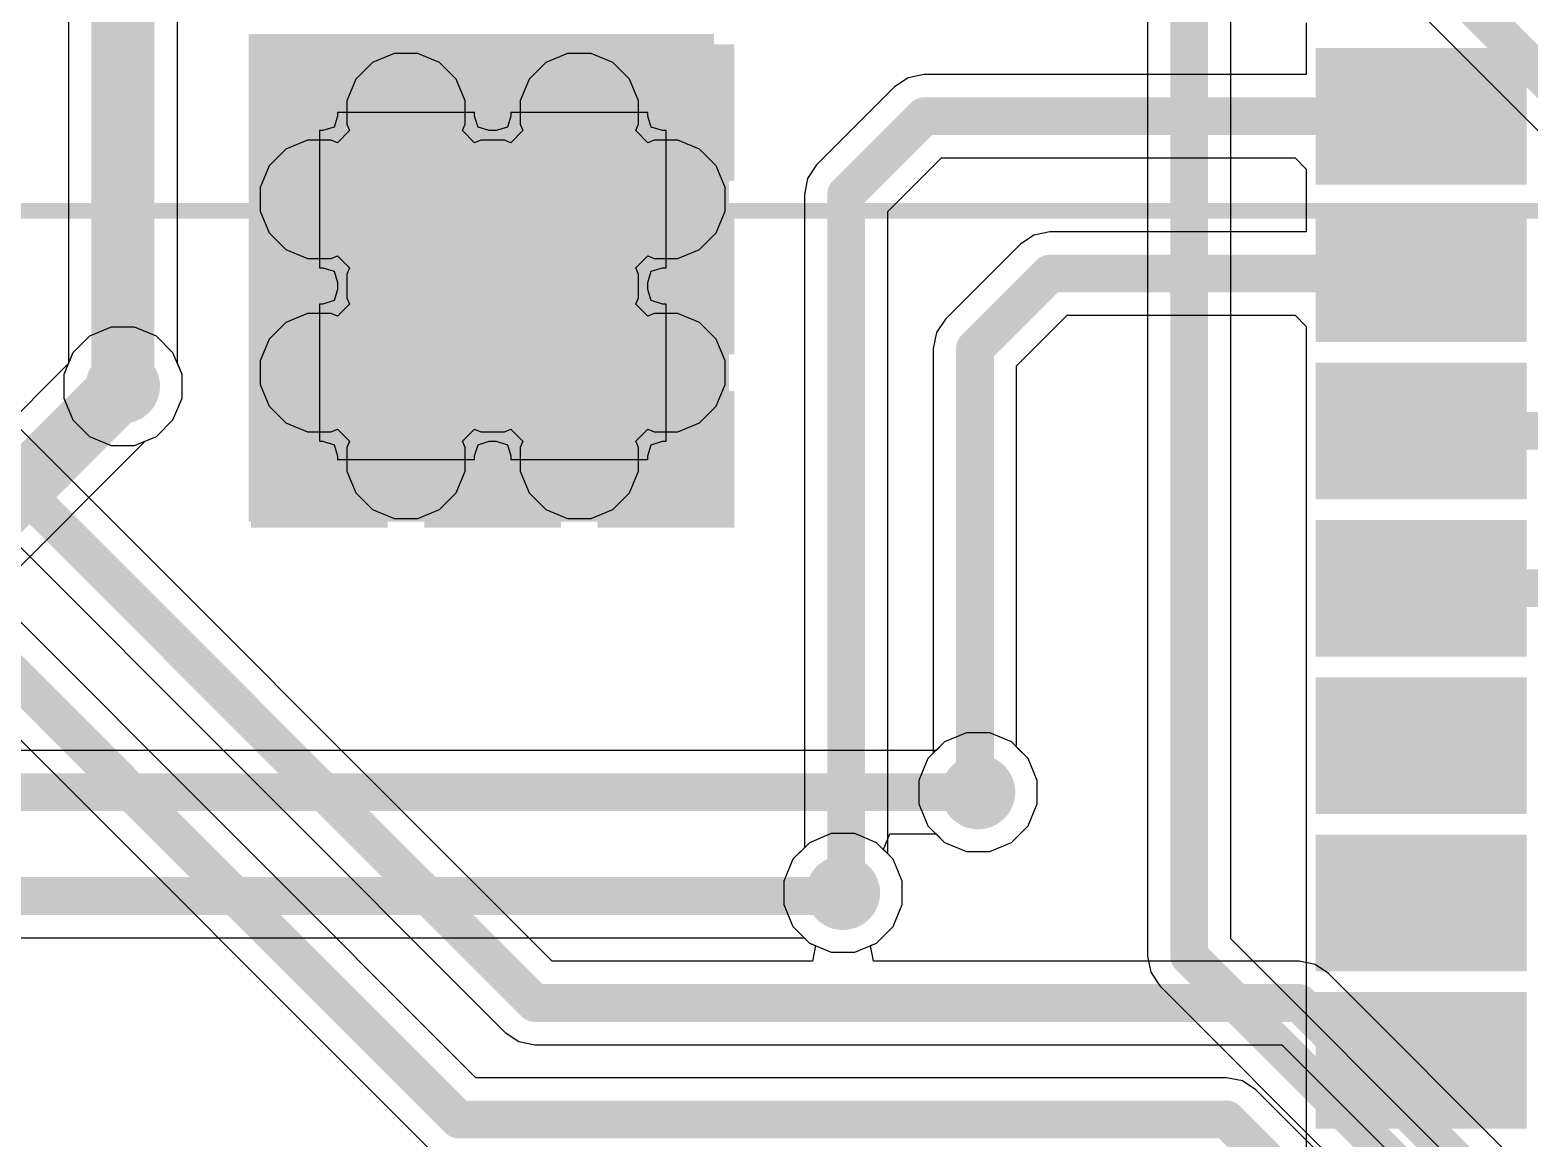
# Model space of a CAD drawing. Header units: inches. Extents: x 0 to 5376, y 0 to 5416.
# Drawn here: x 28.54 to 40.65, y 102.69 to 111.64 of the extents above; entities that cross this region are included whole.
import ezdxf

# ---------------------------------------------------------------- set-up
doc = ezdxf.new("R2010")
doc.units = ezdxf.units.IN
for name, color, linetype in [('Bottom Layer', 5, 'Continuous'), ('Bottom Paste', 16, 'Continuous'), ('Bottom Solder', 6, 'Continuous'), ('Layer 1', 16, 'Continuous'), ('Layer 2', 76, 'Continuous'), ('Multi-Layer', 9, 'Continuous'), ('Pad Holes', 156, 'Continuous'), ('Top Layer', 1, 'Continuous'), ('Top Overlay', 2, 'Continuous'), ('Via Holes', 16, 'Continuous')]:
    doc.layers.add(name, color=color, linetype=linetype)

msp = doc.modelspace()

# ---------------------------------------------------------------- hatches: boundary and pattern name
at = {"layer": 'Bottom Layer'}
for points in [[(30.34640108, 107.6706), (34.18180108, 107.6706), (34.18180108, 111.506), (30.34640108, 111.506)], [(31.32380197, 110.52259963), (30.42380123, 110.52259963), (30.42380123, 111.42260037), (31.32380197, 111.42260037)], [(32.72380171, 110.52259963), (31.82380097, 110.52259963), (31.82380097, 111.42260037), (32.72380171, 111.42260037)], [(34.12380145, 110.52259963), (33.22380071, 110.52259963), (33.22380071, 111.42260037), (34.12380145, 111.42260037)], [(40.52380134999999, 110.49259969), (39.02380180999999, 110.49259969), (39.02380180999999, 111.39260043), (40.52380134999999, 111.39260043)], [(40.52380134999999, 109.22259969), (39.02380180999999, 109.22259969), (39.02380180999999, 110.12260043), (40.52380134999999, 110.12260043)], [(31.32380197, 109.12259989), (30.42380123, 109.12259989), (30.42380123, 110.02260063), (31.32380197, 110.02260063)], [(32.72380171, 109.12259989), (31.82380097, 109.12259989), (31.82380097, 110.02260063), (32.72380171, 110.02260063)], [(34.12380145, 109.12259989), (33.22380071, 109.12259989), (33.22380071, 110.02260063), (34.12380145, 110.02260063)], [(40.52380134999999, 107.95259969), (39.02380180999999, 107.95259969), (39.02380180999999, 108.85260043), (40.52380134999999, 108.85260043)], [(31.32380197, 107.72260015), (30.42380123, 107.72260015), (30.42380123, 108.62260089), (31.32380197, 108.62260089)], [(32.72380171, 107.72260015), (31.82380097, 107.72260015), (31.82380097, 108.62260089), (32.72380171, 108.62260089)], [(34.12380145, 107.72260015), (33.22380071, 107.72260015), (33.22380071, 108.62260089), (34.12380145, 108.62260089)], [(40.52380134999999, 106.68259969), (39.02380180999999, 106.68259969), (39.02380180999999, 107.58260043), (40.52380134999999, 107.58260043)], [(40.52380134999999, 105.41259969), (39.02380180999999, 105.41259969), (39.02380180999999, 106.31260043), (40.52380134999999, 106.31260043)], [(40.52380134999999, 104.14259969), (39.02380180999999, 104.14259969), (39.02380180999999, 105.04260043), (40.52380134999999, 105.04260043)], [(40.52380134999999, 102.87259969), (39.02380180999999, 102.87259969), (39.02380180999999, 103.77260043), (40.52380134999999, 103.77260043)]]:
    msp.add_hatch(color=5, dxfattribs=at).paths.add_polyline_path(points)
h = msp.add_hatch(color=5, dxfattribs=at)
edge = h.paths.add_edge_path()
edge.add_arc((31.57380274, 110.9726), 0.2999994, 0, 360)
h = msp.add_hatch(color=5, dxfattribs=at)
edge = h.paths.add_edge_path()
edge.add_arc((32.97380248, 110.9726), 0.2999994, 0, 360)
h = msp.add_hatch(color=5, dxfattribs=at)
edge = h.paths.add_edge_path()
edge.add_arc((30.8738016, 110.2726014), 0.2999994, 0, 360)
h = msp.add_hatch(color=5, dxfattribs=at)
edge = h.paths.add_edge_path()
edge.add_arc((32.27380134, 110.2726014), 0.2999994, 0, 360)
h = msp.add_hatch(color=5, dxfattribs=at)
edge = h.paths.add_edge_path()
edge.add_arc((33.67380108, 110.2726014), 0.2999994, 0, 360)
h = msp.add_hatch(color=5, dxfattribs=at)
edge = h.paths.add_edge_path()
edge.add_arc((31.57380274, 109.57260026), 0.2999994, 0, 360)
h = msp.add_hatch(color=5, dxfattribs=at)
edge = h.paths.add_edge_path()
edge.add_arc((32.97380248, 109.57260026), 0.2999994, 0, 360)
h = msp.add_hatch(color=5, dxfattribs=at)
edge = h.paths.add_edge_path()
edge.add_arc((30.8738016, 108.87260166), 0.2999994, 0, 360)
h = msp.add_hatch(color=5, dxfattribs=at)
edge = h.paths.add_edge_path()
edge.add_arc((32.27380134, 108.87260166), 0.2999994, 0, 360)
h = msp.add_hatch(color=5, dxfattribs=at)
edge = h.paths.add_edge_path()
edge.add_arc((33.67380108, 108.87260166), 0.2999994, 0, 360)
h = msp.add_hatch(color=5, dxfattribs=at)
edge = h.paths.add_edge_path()
edge.add_arc((29.2862, 108.7628), 0.2999994, 0, 360)
h = msp.add_hatch(color=5, dxfattribs=at)
edge = h.paths.add_edge_path()
edge.add_arc((31.57380274, 108.17260052), 0.2999994, 0, 360)
h = msp.add_hatch(color=5, dxfattribs=at)
edge = h.paths.add_edge_path()
edge.add_arc((32.97380248, 108.17260052), 0.2999994, 0, 360)
h = msp.add_hatch(color=5, dxfattribs=at)
edge = h.paths.add_edge_path()
edge.add_arc((36.195, 105.4862), 0.2999994, 0, 360)
h = msp.add_hatch(color=5, dxfattribs=at)
edge = h.paths.add_edge_path()
edge.add_arc((35.10279999999999, 104.6734), 0.2999994, 0, 360)
at = {"layer": 'Bottom Paste'}
for points in [[(31.32380197, 110.52259963), (30.42380123, 110.52259963), (30.42380123, 111.42260037), (31.32380197, 111.42260037)], [(32.72380171, 110.52259963), (31.82380097, 110.52259963), (31.82380097, 111.42260037), (32.72380171, 111.42260037)], [(34.12380145, 110.52259963), (33.22380071, 110.52259963), (33.22380071, 111.42260037), (34.12380145, 111.42260037)], [(40.52380134999999, 110.49259969), (39.02380180999999, 110.49259969), (39.02380180999999, 111.39260043), (40.52380134999999, 111.39260043)], [(40.52380134999999, 109.22259969), (39.02380180999999, 109.22259969), (39.02380180999999, 110.12260043), (40.52380134999999, 110.12260043)], [(31.32380197, 109.12259989), (30.42380123, 109.12259989), (30.42380123, 110.02260063), (31.32380197, 110.02260063)], [(32.72380171, 109.12259989), (31.82380097, 109.12259989), (31.82380097, 110.02260063), (32.72380171, 110.02260063)], [(34.12380145, 109.12259989), (33.22380071, 109.12259989), (33.22380071, 110.02260063), (34.12380145, 110.02260063)], [(40.52380134999999, 107.95259969), (39.02380180999999, 107.95259969), (39.02380180999999, 108.85260043), (40.52380134999999, 108.85260043)], [(31.32380197, 107.72260015), (30.42380123, 107.72260015), (30.42380123, 108.62260089), (31.32380197, 108.62260089)], [(32.72380171, 107.72260015), (31.82380097, 107.72260015), (31.82380097, 108.62260089), (32.72380171, 108.62260089)], [(34.12380145, 107.72260015), (33.22380071, 107.72260015), (33.22380071, 108.62260089), (34.12380145, 108.62260089)], [(40.52380134999999, 106.68259969), (39.02380180999999, 106.68259969), (39.02380180999999, 107.58260043), (40.52380134999999, 107.58260043)], [(40.52380134999999, 105.41259969), (39.02380180999999, 105.41259969), (39.02380180999999, 106.31260043), (40.52380134999999, 106.31260043)], [(40.52380134999999, 104.14259969), (39.02380180999999, 104.14259969), (39.02380180999999, 105.04260043), (40.52380134999999, 105.04260043)], [(40.52380134999999, 102.87259969), (39.02380180999999, 102.87259969), (39.02380180999999, 103.77260043), (40.52380134999999, 103.77260043)]]:
    msp.add_hatch(color=16, dxfattribs=at).paths.add_polyline_path(points)
at = {"layer": 'Bottom Solder'}
for points in [[(31.42540197, 110.42099963), (30.32220123, 110.42099963), (30.32220123, 111.52420037), (31.42540197, 111.52420037)], [(32.82540171, 110.42099963), (31.72220097, 110.42099963), (31.72220097, 111.52420037), (32.82540171, 111.52420037)], [(34.22540145, 110.42099963), (33.12220070999999, 110.42099963), (33.12220070999999, 111.52420037), (34.22540145, 111.52420037)], [(40.62540135, 110.39099969), (38.92220181, 110.39099969), (38.92220181, 111.49420043), (40.62540135, 111.49420043)], [(40.62540135, 109.12099969), (38.92220181, 109.12099969), (38.92220181, 110.22420043), (40.62540135, 110.22420043)], [(31.42540197, 109.02099989), (30.32220123, 109.02099989), (30.32220123, 110.12420063), (31.42540197, 110.12420063)], [(32.82540171, 109.02099989), (31.72220097, 109.02099989), (31.72220097, 110.12420063), (32.82540171, 110.12420063)], [(34.22540145, 109.02099989), (33.12220070999999, 109.02099989), (33.12220070999999, 110.12420063), (34.22540145, 110.12420063)], [(40.62540135, 107.85099969), (38.92220181, 107.85099969), (38.92220181, 108.95420043), (40.62540135, 108.95420043)], [(31.42540197, 107.62100015), (30.32220123, 107.62100015), (30.32220123, 108.72420089), (31.42540197, 108.72420089)], [(32.82540171, 107.62100015), (31.72220097, 107.62100015), (31.72220097, 108.72420089), (32.82540171, 108.72420089)], [(34.22540145, 107.62100015), (33.12220070999999, 107.62100015), (33.12220070999999, 108.72420089), (34.22540145, 108.72420089)], [(40.62540135, 106.58099969), (38.92220181, 106.58099969), (38.92220181, 107.68420043), (40.62540135, 107.68420043)], [(40.62540135, 105.31099969), (38.92220181, 105.31099969), (38.92220181, 106.41420043), (40.62540135, 106.41420043)], [(40.62540135, 104.04099969), (38.92220181, 104.04099969), (38.92220181, 105.14420043), (40.62540135, 105.14420043)], [(40.62540135, 102.77099969), (38.92220181, 102.77099969), (38.92220181, 103.87420043), (40.62540135, 103.87420043)]]:
    msp.add_hatch(color=6, dxfattribs=at).paths.add_polyline_path(points)
at = {"layer": 'Layer 1'}
h = msp.add_hatch(color=16, dxfattribs=at)
edge = h.paths.add_edge_path()
edge.add_arc((31.57380274, 110.9726), 0.2999994, 0, 360)
h = msp.add_hatch(color=16, dxfattribs=at)
edge = h.paths.add_edge_path()
edge.add_arc((32.97380248, 110.9726), 0.2999994, 0, 360)
h = msp.add_hatch(color=16, dxfattribs=at)
edge = h.paths.add_edge_path()
edge.add_arc((30.8738016, 110.2726014), 0.2999994, 0, 360)
h = msp.add_hatch(color=16, dxfattribs=at)
edge = h.paths.add_edge_path()
edge.add_arc((32.27380134, 110.2726014), 0.2999994, 0, 360)
h = msp.add_hatch(color=16, dxfattribs=at)
edge = h.paths.add_edge_path()
edge.add_arc((33.67380108, 110.2726014), 0.2999994, 0, 360)
h = msp.add_hatch(color=16, dxfattribs=at)
edge = h.paths.add_edge_path()
edge.add_arc((31.57380274, 109.57260026), 0.2999994, 0, 360)
h = msp.add_hatch(color=16, dxfattribs=at)
edge = h.paths.add_edge_path()
edge.add_arc((32.97380248, 109.57260026), 0.2999994, 0, 360)
h = msp.add_hatch(color=16, dxfattribs=at)
edge = h.paths.add_edge_path()
edge.add_arc((30.8738016, 108.87260166), 0.2999994, 0, 360)
h = msp.add_hatch(color=16, dxfattribs=at)
edge = h.paths.add_edge_path()
edge.add_arc((32.27380134, 108.87260166), 0.2999994, 0, 360)
h = msp.add_hatch(color=16, dxfattribs=at)
edge = h.paths.add_edge_path()
edge.add_arc((33.67380108, 108.87260166), 0.2999994, 0, 360)
h = msp.add_hatch(color=16, dxfattribs=at)
edge = h.paths.add_edge_path()
edge.add_arc((29.2862, 108.7628), 0.2999994, 0, 360)
h = msp.add_hatch(color=16, dxfattribs=at)
edge = h.paths.add_edge_path()
edge.add_arc((31.57380274, 108.17260052), 0.2999994, 0, 360)
h = msp.add_hatch(color=16, dxfattribs=at)
edge = h.paths.add_edge_path()
edge.add_arc((32.97380248, 108.17260052), 0.2999994, 0, 360)
h = msp.add_hatch(color=16, dxfattribs=at)
edge = h.paths.add_edge_path()
edge.add_arc((36.195, 105.4862), 0.2999994, 0, 360)
h = msp.add_hatch(color=16, dxfattribs=at)
edge = h.paths.add_edge_path()
edge.add_arc((35.10279999999999, 104.6734), 0.2999994, 0, 360)
at = {"layer": 'Layer 2'}
h = msp.add_hatch(color=76, dxfattribs=at)
edge = h.paths.add_edge_path()
edge.add_arc((31.57380274, 110.9726), 0.2999994, 0, 360)
h = msp.add_hatch(color=76, dxfattribs=at)
edge = h.paths.add_edge_path()
edge.add_arc((32.97380248, 110.9726), 0.2999994, 0, 360)
h = msp.add_hatch(color=76, dxfattribs=at)
edge = h.paths.add_edge_path()
edge.add_arc((30.8738016, 110.2726014), 0.2999994, 0, 360)
h = msp.add_hatch(color=76, dxfattribs=at)
edge = h.paths.add_edge_path()
edge.add_arc((32.27380134, 110.2726014), 0.2999994, 0, 360)
h = msp.add_hatch(color=76, dxfattribs=at)
edge = h.paths.add_edge_path()
edge.add_arc((33.67380108, 110.2726014), 0.2999994, 0, 360)
h = msp.add_hatch(color=76, dxfattribs=at)
edge = h.paths.add_edge_path()
edge.add_arc((31.57380274, 109.57260026), 0.2999994, 0, 360)
h = msp.add_hatch(color=76, dxfattribs=at)
edge = h.paths.add_edge_path()
edge.add_arc((32.97380248, 109.57260026), 0.2999994, 0, 360)
h = msp.add_hatch(color=76, dxfattribs=at)
edge = h.paths.add_edge_path()
edge.add_arc((30.8738016, 108.87260166), 0.2999994, 0, 360)
h = msp.add_hatch(color=76, dxfattribs=at)
edge = h.paths.add_edge_path()
edge.add_arc((32.27380134, 108.87260166), 0.2999994, 0, 360)
h = msp.add_hatch(color=76, dxfattribs=at)
edge = h.paths.add_edge_path()
edge.add_arc((33.67380108, 108.87260166), 0.2999994, 0, 360)
h = msp.add_hatch(color=76, dxfattribs=at)
edge = h.paths.add_edge_path()
edge.add_arc((29.2862, 108.7628), 0.2999994, 0, 360)
h = msp.add_hatch(color=76, dxfattribs=at)
edge = h.paths.add_edge_path()
edge.add_arc((31.57380274, 108.17260052), 0.2999994, 0, 360)
h = msp.add_hatch(color=76, dxfattribs=at)
edge = h.paths.add_edge_path()
edge.add_arc((32.97380248, 108.17260052), 0.2999994, 0, 360)
h = msp.add_hatch(color=76, dxfattribs=at)
edge = h.paths.add_edge_path()
edge.add_arc((36.195, 105.4862), 0.2999994, 0, 360)
h = msp.add_hatch(color=76, dxfattribs=at)
edge = h.paths.add_edge_path()
edge.add_arc((35.10279999999999, 104.6734), 0.2999994, 0, 360)
at = {"layer": 'Multi-Layer'}
h = msp.add_hatch(color=9, dxfattribs=at)
edge = h.paths.add_edge_path()
edge.add_arc((31.57380274, 110.9726), 0.2999994, 0, 360)
h = msp.add_hatch(color=9, dxfattribs=at)
edge = h.paths.add_edge_path()
edge.add_arc((32.97380248, 110.9726), 0.2999994, 0, 360)
h = msp.add_hatch(color=9, dxfattribs=at)
edge = h.paths.add_edge_path()
edge.add_arc((30.8738016, 110.2726014), 0.2999994, 0, 360)
h = msp.add_hatch(color=9, dxfattribs=at)
edge = h.paths.add_edge_path()
edge.add_arc((32.27380134, 110.2726014), 0.2999994, 0, 360)
h = msp.add_hatch(color=9, dxfattribs=at)
edge = h.paths.add_edge_path()
edge.add_arc((33.67380108, 110.2726014), 0.2999994, 0, 360)
h = msp.add_hatch(color=9, dxfattribs=at)
edge = h.paths.add_edge_path()
edge.add_arc((31.57380274, 109.57260026), 0.2999994, 0, 360)
h = msp.add_hatch(color=9, dxfattribs=at)
edge = h.paths.add_edge_path()
edge.add_arc((32.97380248, 109.57260026), 0.2999994, 0, 360)
h = msp.add_hatch(color=9, dxfattribs=at)
edge = h.paths.add_edge_path()
edge.add_arc((30.8738016, 108.87260166), 0.2999994, 0, 360)
h = msp.add_hatch(color=9, dxfattribs=at)
edge = h.paths.add_edge_path()
edge.add_arc((32.27380134, 108.87260166), 0.2999994, 0, 360)
h = msp.add_hatch(color=9, dxfattribs=at)
edge = h.paths.add_edge_path()
edge.add_arc((33.67380108, 108.87260166), 0.2999994, 0, 360)
h = msp.add_hatch(color=9, dxfattribs=at)
edge = h.paths.add_edge_path()
edge.add_arc((31.57380274, 108.17260052), 0.2999994, 0, 360)
h = msp.add_hatch(color=9, dxfattribs=at)
edge = h.paths.add_edge_path()
edge.add_arc((32.97380248, 108.17260052), 0.2999994, 0, 360)
at = {"layer": 'Pad Holes'}
h = msp.add_hatch(color=7, dxfattribs=at)
edge = h.paths.add_edge_path()
edge.add_arc((31.57380274, 110.9726), 0.1499997, 0, 360)
h = msp.add_hatch(color=7, dxfattribs=at)
edge = h.paths.add_edge_path()
edge.add_arc((32.97380248, 110.9726), 0.1499997, 0, 360)
h = msp.add_hatch(color=7, dxfattribs=at)
edge = h.paths.add_edge_path()
edge.add_arc((30.8738016, 110.2726014), 0.1499997, 0, 360)
h = msp.add_hatch(color=7, dxfattribs=at)
edge = h.paths.add_edge_path()
edge.add_arc((32.27380134, 110.2726014), 0.1499997, 0, 360)
h = msp.add_hatch(color=7, dxfattribs=at)
edge = h.paths.add_edge_path()
edge.add_arc((33.67380108, 110.2726014), 0.1499997, 0, 360)
h = msp.add_hatch(color=7, dxfattribs=at)
edge = h.paths.add_edge_path()
edge.add_arc((31.57380274, 109.57260026), 0.1499997, 0, 360)
h = msp.add_hatch(color=7, dxfattribs=at)
edge = h.paths.add_edge_path()
edge.add_arc((32.97380248, 109.57260026), 0.1499997, 0, 360)
h = msp.add_hatch(color=7, dxfattribs=at)
edge = h.paths.add_edge_path()
edge.add_arc((30.8738016, 108.87260166), 0.1499997, 0, 360)
h = msp.add_hatch(color=7, dxfattribs=at)
edge = h.paths.add_edge_path()
edge.add_arc((32.27380134, 108.87260166), 0.1499997, 0, 360)
h = msp.add_hatch(color=7, dxfattribs=at)
edge = h.paths.add_edge_path()
edge.add_arc((33.67380108, 108.87260166), 0.1499997, 0, 360)
h = msp.add_hatch(color=7, dxfattribs=at)
edge = h.paths.add_edge_path()
edge.add_arc((31.57380274, 108.17260052), 0.1499997, 0, 360)
h = msp.add_hatch(color=7, dxfattribs=at)
edge = h.paths.add_edge_path()
edge.add_arc((32.97380248, 108.17260052), 0.1499997, 0, 360)
at = {"layer": 'Top Layer'}
msp.add_hatch(color=1, dxfattribs=at).paths.add_polyline_path([(30.3022, 107.6706), (34.0614, 107.6706), (34.0614, 111.6076), (30.3022, 111.6076)])
h = msp.add_hatch(color=1, dxfattribs=at)
edge = h.paths.add_edge_path()
edge.add_arc((31.57380274, 110.9726), 0.2999994, 0, 360)
h = msp.add_hatch(color=1, dxfattribs=at)
edge = h.paths.add_edge_path()
edge.add_arc((32.97380248, 110.9726), 0.2999994, 0, 360)
h = msp.add_hatch(color=1, dxfattribs=at)
edge = h.paths.add_edge_path()
edge.add_arc((30.8738016, 110.2726014), 0.2999994, 0, 360)
h = msp.add_hatch(color=1, dxfattribs=at)
edge = h.paths.add_edge_path()
edge.add_arc((32.27380134, 110.2726014), 0.2999994, 0, 360)
h = msp.add_hatch(color=1, dxfattribs=at)
edge = h.paths.add_edge_path()
edge.add_arc((33.67380108, 110.2726014), 0.2999994, 0, 360)
h = msp.add_hatch(color=1, dxfattribs=at)
edge = h.paths.add_edge_path()
edge.add_arc((31.57380274, 109.57260026), 0.2999994, 0, 360)
h = msp.add_hatch(color=1, dxfattribs=at)
edge = h.paths.add_edge_path()
edge.add_arc((32.97380248, 109.57260026), 0.2999994, 0, 360)
h = msp.add_hatch(color=1, dxfattribs=at)
edge = h.paths.add_edge_path()
edge.add_arc((30.8738016, 108.87260166), 0.2999994, 0, 360)
h = msp.add_hatch(color=1, dxfattribs=at)
edge = h.paths.add_edge_path()
edge.add_arc((32.27380134, 108.87260166), 0.2999994, 0, 360)
h = msp.add_hatch(color=1, dxfattribs=at)
edge = h.paths.add_edge_path()
edge.add_arc((33.67380108, 108.87260166), 0.2999994, 0, 360)
h = msp.add_hatch(color=1, dxfattribs=at)
edge = h.paths.add_edge_path()
edge.add_arc((29.2862, 108.7628), 0.2999994, 0, 360)
h = msp.add_hatch(color=1, dxfattribs=at)
edge = h.paths.add_edge_path()
edge.add_arc((31.57380274, 108.17260052), 0.2999994, 0, 360)
h = msp.add_hatch(color=1, dxfattribs=at)
edge = h.paths.add_edge_path()
edge.add_arc((32.97380248, 108.17260052), 0.2999994, 0, 360)
h = msp.add_hatch(color=1, dxfattribs=at)
edge = h.paths.add_edge_path()
edge.add_arc((36.195, 105.4862), 0.2999994, 0, 360)
h = msp.add_hatch(color=1, dxfattribs=at)
edge = h.paths.add_edge_path()
edge.add_arc((35.10279999999999, 104.6734), 0.2999994, 0, 360)
at = {"layer": 'Via Holes'}
h = msp.add_hatch(color=7, dxfattribs=at)
edge = h.paths.add_edge_path()
edge.add_arc((29.2862, 108.7628), 0.1499997, 0, 360)
h = msp.add_hatch(color=7, dxfattribs=at)
edge = h.paths.add_edge_path()
edge.add_arc((36.195, 105.4862), 0.1499997, 0, 360)
h = msp.add_hatch(color=7, dxfattribs=at)
edge = h.paths.add_edge_path()
edge.add_arc((35.10279999999999, 104.6734), 0.1499997, 0, 360)

# ---------------------------------------------------------------- linework, layer by layer
at = {"layer": 'Bottom Layer'}
for p, q in [((28.8459418, 114.7826), (28.8459418, 108.94847146)), ((29.7264582, 108.94847146), (29.7264582, 114.60023816)), ((38.84600308, 111.6974017), (38.84600054, 111.58480096)), ((38.84600054, 111.58480096), (38.84600308, 111.45779842)), ((38.84600308, 111.45779842), (38.84600308, 111.27926944)), ((35.52053856, 111.18066156), (34.8901385, 110.5502615)), ((35.6297611, 111.25364084), (35.52053856, 111.18066156)), ((35.75860006, 111.27926944), (35.6297611, 111.25364084)), ((38.84600308, 111.27926944), (35.75860006, 111.27926944)), ((31.01980334, 110.94393356), (30.9923688, 110.8540328)), ((32.12780213999999, 110.97261016), (31.01980334, 110.97261016)), ((31.01980334, 110.97261016), (31.01980334, 110.94393356)), ((32.12780213999999, 110.94393356), (32.12780213999999, 110.97261016)), ((32.15523414, 110.8540328), (32.12780213999999, 110.94393356)), ((32.41980307999999, 110.94393356), (32.39236854, 110.8540328)), ((33.52780188, 110.97261016), (32.41980307999999, 110.97261016)), ((32.41980307999999, 110.97261016), (32.41980307999999, 110.94393356)), ((33.52780188, 110.94393356), (33.52780188, 110.97261016)), ((33.55523388, 110.8540328), (33.52780188, 110.94393356)), ((30.90247058, 110.8266008), (30.87381176, 110.8266008)), ((30.87381176, 110.8266008), (30.87381176, 109.718602)), ((30.9923688, 110.8540328), (30.90247058, 110.8266008)), ((32.2451349, 110.8266008), (32.15523414, 110.8540328)), ((32.30247032, 110.8266008), (32.2451349, 110.8266008)), ((32.39236854, 110.8540328), (32.30247032, 110.8266008)), ((33.64513463999999, 110.8266008), (33.55523388, 110.8540328)), ((33.67380108, 110.8266008), (33.64513463999999, 110.8266008)), ((33.67380108, 109.718602), (33.67380108, 110.8266008)), ((35.46486938, 110.17274638), (35.89805368, 110.60593068)), ((35.89805368, 110.60593068), (38.75619884, 110.60593068)), ((38.75619884, 110.60593068), (38.84600308, 110.51612644)), ((34.81715922, 110.44103896), (34.79153062, 110.3122)), ((34.8901385, 110.5502615), (34.81715922, 110.44103896)), ((38.84600308, 110.51612644), (38.84600054, 110.31480096)), ((34.79153062, 110.3122), (34.79153062, 105.03784174)), ((38.84600054, 110.31480096), (38.84600308, 110.18779842)), ((35.46486938, 104.98704174), (35.46486938, 110.17274638)), ((38.84600308, 110.18779842), (38.84600308, 110.00926944)), ((36.64576109999999, 109.98364084), (36.53653856, 109.91066156)), ((36.77460006, 110.00926944), (36.64576109999999, 109.98364084)), ((38.84600308, 110.00926944), (36.77460006, 110.00926944)), ((36.53653856, 109.91066156), (35.93153849999999, 109.3056615)), ((30.87381176, 109.718602), (30.90247058, 109.718602)), ((30.90247058, 109.718602), (30.9923688, 109.69116746)), ((33.55523388, 109.69116746), (33.64513463999999, 109.718602)), ((33.64513463999999, 109.718602), (33.67380108, 109.718602)), ((30.9923688, 109.69116746), (31.01980334, 109.60126924)), ((31.01980334, 109.60126924), (31.01980334, 109.54393382)), ((33.52780188, 109.60126924), (33.55523388, 109.69116746)), ((33.52780188, 109.54393382), (33.52780188, 109.60126924)), ((31.01980334, 109.54393382), (30.9923688, 109.45403306)), ((33.55523388, 109.45403306), (33.52780188, 109.54393382)), ((30.90247058, 109.42660106), (30.87381176, 109.42660106)), ((30.87381176, 109.42660106), (30.87381176, 108.31860226)), ((30.9923688, 109.45403306), (30.90247058, 109.42660106)), ((33.64513463999999, 109.42660106), (33.55523388, 109.45403306)), ((33.67380108, 109.42660106), (33.64513463999999, 109.42660106)), ((33.67380108, 108.31860226), (33.67380108, 109.42660106)), ((35.93153849999999, 109.3056615), (35.85855922, 109.19643896)), ((36.50626938, 108.92814638), (36.91405368, 109.33593068)), ((36.91405368, 109.33593068), (38.75619884, 109.33593068)), ((38.75619884, 109.33593068), (38.84600308, 109.24612644)), ((38.84600308, 109.24612644), (38.84600054, 109.04480096)), ((35.85855922, 109.19643896), (35.83293062, 109.0676)), ((35.83293062, 109.0676), (35.83293062, 105.79984174)), ((38.84600054, 109.04480096), (38.84600308, 108.91779842)), ((28.8459418, 108.94847146), (28.8084006, 108.85783918)), ((29.7639994, 108.85783918), (29.7264582, 108.94847146)), ((36.50626938, 105.85064174), (36.50626938, 108.92814638)), ((38.84600308, 108.91779842), (38.84600308, 107.8874017)), ((28.8084006, 108.85783918), (28.8084006, 108.66776082)), ((29.7639994, 108.66776082), (29.7639994, 108.85783918)), ((28.8084006, 108.66776082), (28.88114112, 108.49214776)), ((29.69125888, 108.49214776), (29.7639994, 108.66776082)), ((28.88114112, 108.49214776), (29.01554776, 108.35774112)), ((29.55685224, 108.35774112), (29.69125888, 108.49214776)), ((29.01554776, 108.35774112), (29.19116082, 108.2850006)), ((29.19116082, 108.2850006), (29.38123918, 108.2850006)), ((29.38123918, 108.2850006), (29.55685224, 108.35774112)), ((30.87381176, 108.31860226), (30.90247058, 108.31860226)), ((30.90247058, 108.31860226), (30.9923688, 108.29116772)), ((30.9923688, 108.29116772), (31.01980334, 108.2012695)), ((32.12780213999999, 108.2012695), (32.15523414, 108.29116772)), ((32.15523414, 108.29116772), (32.2451349, 108.31860226)), ((32.2451349, 108.31860226), (32.30247032, 108.31860226)), ((32.30247032, 108.31860226), (32.39236854, 108.29116772)), ((32.39236854, 108.29116772), (32.41980307999999, 108.2012695)), ((33.52780188, 108.2012695), (33.55523388, 108.29116772)), ((33.55523388, 108.29116772), (33.64513463999999, 108.31860226)), ((33.64513463999999, 108.31860226), (33.67380108, 108.31860226)), ((31.01980334, 108.2012695), (31.01980334, 108.17260052)), ((31.01980334, 108.17260052), (32.12780213999999, 108.17260052)), ((32.12780213999999, 108.17260052), (32.12780213999999, 108.2012695)), ((32.41980307999999, 108.2012695), (32.41980307999999, 108.17260052)), ((32.41980307999999, 108.17260052), (33.52780188, 108.17260052)), ((33.52780188, 108.17260052), (33.52780188, 108.2012695)), ((38.84600308, 107.8874017), (38.84600054, 107.77480096)), ((38.84600054, 107.77480096), (38.84600308, 107.64779842)), ((38.84600308, 107.64779842), (38.84600308, 106.6174017)), ((38.84600308, 106.6174017), (38.84600054, 106.50480096)), ((38.84600054, 106.50480096), (38.84600308, 106.37779842)), ((38.84600308, 106.37779842), (38.84600308, 105.3474017)), ((36.60005888, 105.75685224), (36.50626938, 105.85064174)), ((35.78994111999999, 105.75685224), (35.7172006, 105.58123918)), ((35.83293062, 105.79984174), (35.78994111999999, 105.75685224)), ((36.6727994, 105.58123918), (36.60005888, 105.75685224)), ((35.7172006, 105.58123918), (35.7172006, 105.39116082)), ((36.6727994, 105.39116082), (36.6727994, 105.58123918)), ((35.7172006, 105.39116082), (35.78994111999999, 105.21554776)), ((36.60005888, 105.21554776), (36.6727994, 105.39116082)), ((38.84600308, 105.3474017), (38.84600054, 105.23480096)), ((38.84600054, 105.23480096), (38.84600308, 105.10779842)), ((35.78994111999999, 105.21554776), (35.92434776, 105.08114112)), ((36.46565224, 105.08114112), (36.60005888, 105.21554776)), ((34.79153062, 105.03784174), (34.69774112, 104.94405224)), ((35.50785887999999, 104.94405224), (35.46486938, 104.98704174)), ((35.92434776, 105.08114112), (36.09996082, 105.0084006)), ((36.09996082, 105.0084006), (36.29003918, 105.0084006)), ((36.29003918, 105.0084006), (36.46565224, 105.08114112)), ((38.84600308, 105.10779842), (38.84600308, 104.0774017)), ((34.69774112, 104.94405224), (34.6250006, 104.76843918)), ((35.5805994, 104.76843918), (35.50785887999999, 104.94405224)), ((34.6250006, 104.76843918), (34.6250006, 104.57836082)), ((35.5805994, 104.57836082), (35.5805994, 104.76843918)), ((34.6250006, 104.57836082), (34.69774112, 104.40274776)), ((35.50785887999999, 104.40274776), (35.5805994, 104.57836082)), ((34.69774112, 104.40274776), (34.83214776, 104.26834112)), ((35.37345224, 104.26834112), (35.50785887999999, 104.40274776)), ((34.83214776, 104.26834112), (35.00776081999999, 104.1956006)), ((35.19783918, 104.1956006), (35.37345224, 104.26834112)), ((35.00776081999999, 104.1956006), (35.19783918, 104.1956006)), ((38.84600308, 104.0774017), (38.84600054, 103.96480096)), ((38.84600054, 103.96480096), (38.84600308, 103.83779842)), ((38.84600308, 103.83779842), (38.84600308, 102.8074017)), ((38.84600308, 102.8074017), (38.84600054, 102.69480096)), ((38.84600054, 102.69480096), (38.84600308, 102.56779842))]:
    msp.add_line(p, q, dxfattribs=at)
for points, const_width in [([(29.2862, 108.7628), (29.2862, 114.7826)], 0.508), ([(35.1282, 110.3122), (35.75860006, 110.94260006)], 0.3048), ([(35.75860006, 110.94260006), (39.77380158, 110.94260006)], 0.3048), ([(35.1282, 104.6988), (35.1282, 110.3122)], 0.3048), ([(36.1696, 109.0676), (36.77460006, 109.67260006)], 0.3048), ([(36.77460006, 109.67260006), (39.77380158, 109.67260006)], 0.3048), ([(36.1696, 105.5116), (36.1696, 109.0676)], 0.3048), ([(39.77380158, 108.40260006), (41.60979993999999, 108.40260006)], 0.3048), ([(39.77380158, 107.13260006), (40.92399994, 107.13260006)], 0.3048), ([(36.1696, 105.5116), (36.195, 105.4862)], 0.3048), ([(35.10279999999999, 104.6734), (35.1282, 104.6988)], 0.3048)]:
    msp.add_lwpolyline(points, dxfattribs=dict(at, const_width=const_width))
for points, const_width in [([(35.68240006, 110.94260006, 1), (35.83480006, 110.94260006, 1)], 0.1524), ([(35.68240006, 110.94260006, 1), (35.83480006, 110.94260006, 1)], 0.1524), ([(39.69760158, 110.94260006, 1), (39.85000158, 110.94260006, 1)], 0.1524), ([(35.05199999999999, 110.3122, 1), (35.20439999999999, 110.3122, 1)], 0.1524), ([(35.05199999999999, 110.3122, 1), (35.20439999999999, 110.3122, 1)], 0.1524), ([(36.69840006, 109.67260006, 1), (36.85080006, 109.67260006, 1)], 0.1524), ([(36.69840006, 109.67260006, 1), (36.85080006, 109.67260006, 1)], 0.1524), ([(39.69760158, 109.67260006, 1), (39.85000158, 109.67260006, 1)], 0.1524), ([(36.0934, 109.0676, 1), (36.2458, 109.0676, 1)], 0.1524), ([(36.0934, 109.0676, 1), (36.2458, 109.0676, 1)], 0.1524), ([(29.15919999999999, 108.7628, 1), (29.4132, 108.7628, 1)], 0.254), ([(39.69760158, 108.40260006, 1), (39.85000158, 108.40260006, 1)], 0.1524), ([(39.69760158, 107.13260006, 1), (39.85000158, 107.13260006, 1)], 0.1524), ([(36.0934, 105.5116, 1), (36.2458, 105.5116, 1)], 0.1524), ([(36.0934, 105.5116, 1), (36.2458, 105.5116, 1)], 0.1524), ([(36.11879999999999, 105.4862, 1), (36.27119999999999, 105.4862, 1)], 0.1524), ([(35.02659999999999, 104.6734, 1), (35.17899999999999, 104.6734, 1)], 0.1524), ([(35.05199999999999, 104.6988, 1), (35.20439999999999, 104.6988, 1)], 0.1524), ([(35.05199999999999, 104.6988, 1), (35.20439999999999, 104.6988, 1)], 0.1524)]:
    msp.add_lwpolyline(points, format="xyb", close=True, dxfattribs=dict(at, const_width=const_width))
at = {"layer": 'Layer 1'}
for p, q in [((37.563933, 114.40315956), (37.563933, 104.16159762)), ((38.23727176, 104.30105124), (38.23727176, 114.40315956)), ((31.01980334, 110.94393356), (30.9923688, 110.8540328)), ((32.12780213999999, 110.97261016), (31.01980334, 110.97261016)), ((31.01980334, 110.97261016), (31.01980334, 110.94393356)), ((32.12780213999999, 110.94393356), (32.12780213999999, 110.97261016)), ((32.15523414, 110.8540328), (32.12780213999999, 110.94393356)), ((32.41980307999999, 110.94393356), (32.39236854, 110.8540328)), ((33.52780188, 110.97261016), (32.41980307999999, 110.97261016)), ((32.41980307999999, 110.97261016), (32.41980307999999, 110.94393356)), ((33.52780188, 110.94393356), (33.52780188, 110.97261016)), ((33.55523388, 110.8540328), (33.52780188, 110.94393356)), ((30.90247058, 110.8266008), (30.87381176, 110.8266008)), ((30.87381176, 110.8266008), (30.87381176, 109.718602)), ((30.9923688, 110.8540328), (30.90247058, 110.8266008)), ((32.2451349, 110.8266008), (32.15523414, 110.8540328)), ((32.30247032, 110.8266008), (32.2451349, 110.8266008)), ((32.39236854, 110.8540328), (32.30247032, 110.8266008)), ((33.64513463999999, 110.8266008), (33.55523388, 110.8540328)), ((33.67380108, 110.8266008), (33.64513463999999, 110.8266008)), ((33.67380108, 109.718602), (33.67380108, 110.8266008)), ((30.87381176, 109.718602), (30.90247058, 109.718602)), ((30.90247058, 109.718602), (30.9923688, 109.69116746)), ((33.55523388, 109.69116746), (33.64513463999999, 109.718602)), ((33.64513463999999, 109.718602), (33.67380108, 109.718602)), ((30.9923688, 109.69116746), (31.01980334, 109.60126924)), ((31.01980334, 109.60126924), (31.01980334, 109.54393382)), ((33.52780188, 109.60126924), (33.55523388, 109.69116746)), ((33.52780188, 109.54393382), (33.52780188, 109.60126924)), ((31.01980334, 109.54393382), (30.9923688, 109.45403306)), ((33.55523388, 109.45403306), (33.52780188, 109.54393382)), ((30.90247058, 109.42660106), (30.87381176, 109.42660106)), ((30.87381176, 109.42660106), (30.87381176, 108.31860226)), ((30.9923688, 109.45403306), (30.90247058, 109.42660106)), ((33.64513463999999, 109.42660106), (33.55523388, 109.45403306)), ((33.67380108, 109.42660106), (33.64513463999999, 109.42660106)), ((33.67380108, 108.31860226), (33.67380108, 109.42660106)), ((29.19116082, 109.2405994), (29.01554776, 109.16785888)), ((29.38123918, 109.2405994), (29.19116082, 109.2405994)), ((29.55685224, 109.16785888), (29.38123918, 109.2405994)), ((29.01554776, 109.16785888), (28.88114112, 109.03345224)), ((29.69125888, 109.03345224), (29.55685224, 109.16785888)), ((28.88114112, 109.03345224), (28.8084006, 108.85783918)), ((29.7639994, 108.85783918), (29.69125888, 109.03345224)), ((28.8084006, 108.85783918), (28.8084006, 108.66776082)), ((29.7639994, 108.66776082), (29.7639994, 108.85783918)), ((28.8084006, 108.66776082), (28.88114112, 108.49214776)), ((29.69125888, 108.49214776), (29.7639994, 108.66776082)), ((28.88114112, 108.49214776), (29.01554776, 108.35774112)), ((29.55685224, 108.35774112), (29.69125888, 108.49214776)), ((29.01554776, 108.35774112), (29.19116082, 108.2850006)), ((29.19116082, 108.2850006), (29.38123918, 108.2850006)), ((29.38123918, 108.2850006), (29.55685224, 108.35774112)), ((30.87381176, 108.31860226), (30.90247058, 108.31860226)), ((30.90247058, 108.31860226), (30.9923688, 108.29116772)), ((30.9923688, 108.29116772), (31.01980334, 108.2012695)), ((32.12780213999999, 108.2012695), (32.15523414, 108.29116772)), ((32.15523414, 108.29116772), (32.2451349, 108.31860226)), ((32.2451349, 108.31860226), (32.30247032, 108.31860226)), ((32.30247032, 108.31860226), (32.39236854, 108.29116772)), ((32.39236854, 108.29116772), (32.41980307999999, 108.2012695)), ((33.52780188, 108.2012695), (33.55523388, 108.29116772)), ((33.55523388, 108.29116772), (33.64513463999999, 108.31860226)), ((33.64513463999999, 108.31860226), (33.67380108, 108.31860226)), ((31.01980334, 108.2012695), (31.01980334, 108.17260052)), ((31.01980334, 108.17260052), (32.12780213999999, 108.17260052)), ((32.12780213999999, 108.17260052), (32.12780213999999, 108.2012695)), ((32.41980307999999, 108.2012695), (32.41980307999999, 108.17260052)), ((32.41980307999999, 108.17260052), (33.52780188, 108.17260052)), ((33.52780188, 108.17260052), (33.52780188, 108.2012695)), ((36.09996082, 105.9639994), (35.92434776, 105.89125888)), ((36.29003918, 105.9639994), (36.09996082, 105.9639994)), ((36.46565224, 105.89125888), (36.29003918, 105.9639994)), ((35.92434776, 105.89125888), (35.85595826, 105.82286938)), ((36.60005888, 105.75685224), (36.46565224, 105.89125888)), ((35.85595826, 105.82286938), (28.23185362, 105.82286938)), ((36.6727994, 105.58123918), (36.60005888, 105.75685224)), ((36.6727994, 105.39116082), (36.6727994, 105.58123918)), ((36.60005888, 105.21554776), (36.6727994, 105.39116082)), ((35.4293805, 105.02253062), (35.48198644, 105.14953062)), ((35.48198644, 105.14953062), (35.85595826, 105.14953062)), ((35.85595826, 105.14953062), (35.92434776, 105.08114112)), ((36.46565224, 105.08114112), (36.60005888, 105.21554776)), ((35.50785887999999, 104.94405224), (35.4293805, 105.02253062)), ((35.92434776, 105.08114112), (36.09996082, 105.0084006)), ((36.09996082, 105.0084006), (36.29003918, 105.0084006)), ((36.29003918, 105.0084006), (36.46565224, 105.08114112)), ((35.5805994, 104.76843918), (35.50785887999999, 104.94405224)), ((35.5805994, 104.57836082), (35.5805994, 104.76843918)), ((35.50785887999999, 104.40274776), (35.5805994, 104.57836082)), ((35.37345224, 104.26834112), (35.50785887999999, 104.40274776)), ((28.11780508, 104.31133062), (34.78915826, 104.31133062)), ((34.78915826, 104.31133062), (34.83214776, 104.26834112)), ((34.83214776, 104.26834112), (35.00776081999999, 104.1956006)), ((35.19783918, 104.1956006), (35.37345224, 104.26834112)), ((45.2952612, 97.24306179999999), (38.23727176, 104.30105124)), ((35.00776081999999, 104.1956006), (35.19783918, 104.1956006)), ((37.563933, 104.16159762), (37.5895616, 104.03275866)), ((37.5895616, 104.03275866), (37.66254087999999, 103.92353612)), ((37.66254087999999, 103.92353612), (44.72053032, 96.86554668))]:
    msp.add_line(p, q, dxfattribs=at)
at = {"layer": 'Layer 1', "const_width": 0.3048}
for points in [[(37.90060238, 104.16159762), (37.90060238, 114.7422013)], [(28.0924, 105.4862), (36.1823, 105.4862)], [(28.11780508, 104.648), (35.10279999999999, 104.648)], [(37.90060238, 104.16159762), (45.0571997, 97.00500029999999)]]:
    msp.add_lwpolyline(points, dxfattribs=at)
at = {"layer": 'Layer 1', "const_width": 0.1524}
for points in [[(36.1061, 105.4862, 1), (36.2585, 105.4862, 1)], [(35.02659999999999, 104.648, 1), (35.17899999999999, 104.648, 1)], [(37.82440238, 104.16159762, 1), (37.97680238, 104.16159762, 1)], [(37.82440238, 104.16159762, 1), (37.97680238, 104.16159762, 1)]]:
    msp.add_lwpolyline(points, format="xyb", close=True, dxfattribs=at)
at = {"layer": 'Layer 2'}
for p, q in [((39.66234638, 111.88053062), (47.28833316, 104.25454384)), ((32.75305362, 104.12106938), (25.25717072, 111.61695228)), ((24.49493958, 111.42693742), (32.3755385, 103.5463385)), ((31.47876356, 111.4503994), (31.3031505, 111.37765888)), ((31.66884192, 111.4503994), (31.47876356, 111.4503994)), ((31.84445498, 111.37765888), (31.66884192, 111.4503994)), ((32.8787633, 111.4503994), (32.70315024, 111.37765888)), ((33.06884166, 111.4503994), (32.8787633, 111.4503994)), ((33.24445471999999, 111.37765888), (33.06884166, 111.4503994)), ((31.3031505, 111.37765888), (31.16874386, 111.24325224)), ((31.97886162, 111.24325224), (31.84445498, 111.37765888)), ((32.70315024, 111.37765888), (32.5687436, 111.24325224)), ((33.37886135999999, 111.24325224), (33.24445471999999, 111.37765888)), ((31.16874386, 111.24325224), (31.09600334, 111.06763918)), ((32.05160214, 111.06763918), (31.97886162, 111.24325224)), ((32.5687436, 111.24325224), (32.49600308, 111.06763918)), ((33.45160188, 111.06763918), (33.37886135999999, 111.24325224)), ((31.09600334, 111.06763918), (31.09600334, 110.87756082)), ((32.05160214, 110.87756082), (32.05160214, 111.06763918)), ((32.49600308, 111.06763918), (32.49600308, 110.87756082)), ((33.45160188, 110.87756082), (33.45160188, 111.06763918)), ((32.13685469999999, 103.18126938), (24.37260048, 110.9455236)), ((31.11718694, 110.82642046), (31.01998368, 110.7292172)), ((31.09600334, 110.87756082), (31.11718694, 110.82642046)), ((32.03041854, 110.82642046), (32.05160214, 110.87756082)), ((32.1276218, 110.7292172), (32.03041854, 110.82642046)), ((32.51718668, 110.82642046), (32.41998342, 110.7292172)), ((32.49600308, 110.87756082), (32.51718668, 110.82642046)), ((33.43041828, 110.82642046), (33.45160188, 110.87756082)), ((33.52762154, 110.7292172), (33.43041828, 110.82642046)), ((30.77876242, 110.7504008), (30.60314936, 110.67766028)), ((30.96884078, 110.7504008), (30.77876242, 110.7504008)), ((31.01998368, 110.7292172), (30.96884078, 110.7504008)), ((32.17876216, 110.7504008), (32.1276218, 110.7292172)), ((32.36884052, 110.7504008), (32.17876216, 110.7504008)), ((32.41998342, 110.7292172), (32.36884052, 110.7504008)), ((33.5787619, 110.7504008), (33.52762154, 110.7292172)), ((33.76884026, 110.7504008), (33.5787619, 110.7504008)), ((33.94445332, 110.67766028), (33.76884026, 110.7504008)), ((30.60314936, 110.67766028), (30.46874272, 110.54325364)), ((34.07885996, 110.54325364), (33.94445332, 110.67766028)), ((23.89647748, 110.4694006), (31.75933958, 102.6065385)), ((30.46874272, 110.54325364), (30.3960022, 110.36764058)), ((34.15160048, 110.36764058), (34.07885996, 110.54325364)), ((30.3960022, 110.36764058), (30.3960022, 110.17756222)), ((34.15160048, 110.17756222), (34.15160048, 110.36764058)), ((30.3960022, 110.17756222), (30.46874272, 110.00194916)), ((34.07885996, 110.00194916), (34.15160048, 110.17756222)), ((30.46874272, 110.00194916), (30.60314936, 109.86754252)), ((33.94445332, 109.86754252), (34.07885996, 110.00194916)), ((30.60314936, 109.86754252), (30.77876242, 109.794802)), ((33.76884026, 109.794802), (33.94445332, 109.86754252)), ((30.77876242, 109.794802), (30.96884078, 109.794802)), ((30.96884078, 109.794802), (31.01998622, 109.8159856)), ((31.01998622, 109.8159856), (31.11718694, 109.71878488)), ((31.11718694, 109.71878488), (31.09600334, 109.66763944)), ((33.43041828, 109.71878234), (33.52762154, 109.8159856)), ((33.45160188, 109.66763944), (33.43041828, 109.71878234)), ((33.52762154, 109.8159856), (33.5787619, 109.794802)), ((33.5787619, 109.794802), (33.76884026, 109.794802)), ((31.09600334, 109.66763944), (31.09600334, 109.47756108)), ((33.45160188, 109.47756108), (33.45160188, 109.66763944)), ((31.09600334, 109.47756108), (31.11718694, 109.42642072)), ((33.43041828, 109.42642072), (33.45160188, 109.47756108)), ((30.77876242, 109.35040106), (30.60314936, 109.27766054)), ((30.96884078, 109.35040106), (30.77876242, 109.35040106)), ((31.01998368, 109.32921746), (30.96884078, 109.35040106)), ((31.11718694, 109.42642072), (31.01998368, 109.32921746)), ((33.52762154, 109.32921746), (33.43041828, 109.42642072)), ((33.5787619, 109.35040106), (33.52762154, 109.32921746)), ((33.76884026, 109.35040106), (33.5787619, 109.35040106)), ((33.94445332, 109.27766054), (33.76884026, 109.35040106)), ((30.60314936, 109.27766054), (30.46874272, 109.1432539)), ((34.07885996, 109.1432539), (33.94445332, 109.27766054)), ((30.46874272, 109.1432539), (30.3960022, 108.96764084)), ((34.15160048, 108.96764084), (34.07885996, 109.1432539)), ((30.3960022, 108.96764084), (30.3960022, 108.77756248)), ((34.15160048, 108.77756248), (34.15160048, 108.96764084)), ((30.3960022, 108.77756248), (30.46874272, 108.60194942)), ((34.07885996, 108.60194942), (34.15160048, 108.77756248)), ((30.46874272, 108.60194942), (30.60314936, 108.46754278)), ((33.94445332, 108.46754278), (34.07885996, 108.60194942)), ((30.60314936, 108.46754278), (30.77876242, 108.39480226)), ((30.77876242, 108.39480226), (30.96884078, 108.39480226)), ((30.96884078, 108.39480226), (31.01998622, 108.41598586)), ((31.01998622, 108.41598586), (31.11718694, 108.31878514)), ((32.03041854, 108.3187826), (32.1276218, 108.41598586)), ((32.1276218, 108.41598586), (32.17876216, 108.39480226)), ((32.17876216, 108.39480226), (32.36884052, 108.39480226)), ((32.36884052, 108.39480226), (32.41998596, 108.41598586)), ((32.41998596, 108.41598586), (32.51718668, 108.31878514)), ((33.43041828, 108.3187826), (33.52762154, 108.41598586)), ((33.52762154, 108.41598586), (33.5787619, 108.39480226)), ((33.5787619, 108.39480226), (33.76884026, 108.39480226)), ((33.76884026, 108.39480226), (33.94445332, 108.46754278)), ((31.11718694, 108.31878514), (31.09600334, 108.2676397)), ((31.09600334, 108.2676397), (31.09600334, 108.07756134)), ((32.05160214, 108.2676397), (32.03041854, 108.3187826)), ((32.05160214, 108.07756134), (32.05160214, 108.2676397)), ((32.51718668, 108.31878514), (32.49600308, 108.2676397)), ((32.49600308, 108.2676397), (32.49600308, 108.07756134)), ((33.45160188, 108.2676397), (33.43041828, 108.3187826)), ((33.45160188, 108.07756134), (33.45160188, 108.2676397)), ((31.09600334, 108.07756134), (31.16874386, 107.90194828)), ((31.97886162, 107.90194828), (32.05160214, 108.07756134)), ((32.49600308, 108.07756134), (32.5687436, 107.90194828)), ((33.37886135999999, 107.90194828), (33.45160188, 108.07756134)), ((31.16874386, 107.90194828), (31.3031505, 107.76754164)), ((31.84445498, 107.76754164), (31.97886162, 107.90194828)), ((32.5687436, 107.90194828), (32.70315024, 107.76754164)), ((33.24445471999999, 107.76754164), (33.37886135999999, 107.90194828)), ((31.3031505, 107.76754164), (31.47876356, 107.69480112)), ((31.47876356, 107.69480112), (31.66884192, 107.69480112)), ((31.66884192, 107.69480112), (31.84445498, 107.76754164)), ((32.70315024, 107.76754164), (32.8787633, 107.69480112)), ((32.8787633, 107.69480112), (33.06884166, 107.69480112)), ((33.06884166, 107.69480112), (33.24445471999999, 107.76754164)), ((36.09996082, 105.9639994), (35.92434776, 105.89125888)), ((36.29003918, 105.9639994), (36.09996082, 105.9639994)), ((36.46565224, 105.89125888), (36.29003918, 105.9639994)), ((35.92434776, 105.89125888), (35.78994111999999, 105.75685224)), ((36.60005888, 105.75685224), (36.46565224, 105.89125888)), ((35.78994111999999, 105.75685224), (35.7172006, 105.58123918)), ((36.6727994, 105.58123918), (36.60005888, 105.75685224)), ((35.7172006, 105.58123918), (35.7172006, 105.39116082)), ((36.6727994, 105.39116082), (36.6727994, 105.58123918)), ((35.7172006, 105.39116082), (35.78994111999999, 105.21554776)), ((36.60005888, 105.21554776), (36.6727994, 105.39116082)), ((35.00776081999999, 105.1511994), (34.83214776, 105.07845888)), ((35.19783918, 105.1511994), (35.00776081999999, 105.1511994)), ((35.37345224, 105.07845888), (35.19783918, 105.1511994)), ((35.78994111999999, 105.21554776), (35.92434776, 105.08114112)), ((36.46565224, 105.08114112), (36.60005888, 105.21554776)), ((34.83214776, 105.07845888), (34.69774112, 104.94405224)), ((35.50785887999999, 104.94405224), (35.37345224, 105.07845888)), ((35.92434776, 105.08114112), (36.09996082, 105.0084006)), ((36.09996082, 105.0084006), (36.29003918, 105.0084006)), ((36.29003918, 105.0084006), (36.46565224, 105.08114112)), ((34.69774112, 104.94405224), (34.6250006, 104.76843918)), ((35.5805994, 104.76843918), (35.50785887999999, 104.94405224)), ((34.6250006, 104.76843918), (34.6250006, 104.57836082)), ((35.5805994, 104.57836082), (35.5805994, 104.76843918)), ((34.6250006, 104.57836082), (34.69774112, 104.40274776)), ((35.50785887999999, 104.40274776), (35.5805994, 104.57836082)), ((34.69774112, 104.40274776), (34.83214776, 104.26834112)), ((35.37345224, 104.26834112), (35.50785887999999, 104.40274776)), ((34.83214776, 104.26834112), (34.88108594, 104.24806938)), ((35.32451406, 104.24806938), (35.37345224, 104.26834112)), ((34.88108594, 104.24806938), (34.85582564, 104.12106938)), ((35.34977436, 104.12106938), (35.32451406, 104.24806938)), ((34.85582564, 104.12106938), (32.75305362, 104.12106938)), ((38.7880352, 104.12106938), (35.34977436, 104.12106938)), ((38.91687416, 104.09544078), (38.7880352, 104.12106938)), ((39.0260967, 104.0224615), (38.91687416, 104.09544078)), ((46.8978615, 96.1506967), (39.0260967, 104.0224615)), ((32.3755385, 103.5463385), (32.48476104, 103.47335922)), ((32.48476104, 103.47335922), (32.6136, 103.44773062)), ((32.6136, 103.44773062), (38.64858158, 103.44773062)), ((38.64858158, 103.44773062), (46.32313061999999, 95.77318158)), ((38.2016, 103.18126938), (32.13685469999999, 103.18126938)), ((38.33043896, 103.15564078), (38.2016, 103.18126938)), ((38.4396615, 103.0826615), (38.33043896, 103.15564078)), ((42.6132625, 98.9090605), (38.4396615, 103.0826615))]:
    msp.add_line(p, q, dxfattribs=at)
at = {"layer": 'Layer 2', "const_width": 0.3048}
for points in [[(39.80179999999999, 112.2172), (47.62500254, 104.39399746)], [(24.73300108, 111.66499892), (32.6136, 103.7844)], [(23.89480108, 110.9472), (31.99740108, 102.8446)], [(32.6136, 103.7844), (38.7880352, 103.7844)], [(38.7880352, 103.7844), (46.6598, 95.9126352)], [(31.99740108, 102.8446), (38.2016, 102.8446)], [(38.2016, 102.8446), (42.375201, 98.670999)]]:
    msp.add_lwpolyline(points, dxfattribs=at)
at = {"layer": 'Layer 2', "const_width": 0.1524}
for points in [[(32.5374, 103.7844, 1), (32.6898, 103.7844, 1)], [(32.5374, 103.7844, 1), (32.6898, 103.7844, 1)], [(38.7118352, 103.7844, 1), (38.8642352, 103.7844, 1)], [(38.7118352, 103.7844, 1), (38.8642352, 103.7844, 1)], [(31.92120108, 102.8446, 1), (32.07360108, 102.8446, 1)], [(31.92120108, 102.8446, 1), (32.07360108, 102.8446, 1)], [(38.12539999999999, 102.8446, 1), (38.27779999999999, 102.8446, 1)], [(38.12539999999999, 102.8446, 1), (38.27779999999999, 102.8446, 1)]]:
    msp.add_lwpolyline(points, format="xyb", close=True, dxfattribs=at)
at = {"layer": 'Top Layer'}
for p, q in [((31.01980334, 110.94393356), (30.9923688, 110.8540328)), ((32.12780213999999, 110.97261016), (31.01980334, 110.97261016)), ((31.01980334, 110.97261016), (31.01980334, 110.94393356)), ((32.12780213999999, 110.94393356), (32.12780213999999, 110.97261016)), ((32.15523414, 110.8540328), (32.12780213999999, 110.94393356)), ((32.41980307999999, 110.94393356), (32.39236854, 110.8540328)), ((33.52780188, 110.97261016), (32.41980307999999, 110.97261016)), ((32.41980307999999, 110.97261016), (32.41980307999999, 110.94393356)), ((33.52780188, 110.94393356), (33.52780188, 110.97261016)), ((33.55523388, 110.8540328), (33.52780188, 110.94393356)), ((30.90247058, 110.8266008), (30.87381176, 110.8266008)), ((30.87381176, 110.8266008), (30.87381176, 109.718602)), ((30.9923688, 110.8540328), (30.90247058, 110.8266008)), ((32.2451349, 110.8266008), (32.15523414, 110.8540328)), ((32.30247032, 110.8266008), (32.2451349, 110.8266008)), ((32.39236854, 110.8540328), (32.30247032, 110.8266008)), ((33.64513463999999, 110.8266008), (33.55523388, 110.8540328)), ((33.67380108, 110.8266008), (33.64513463999999, 110.8266008)), ((33.67380108, 109.718602), (33.67380108, 110.8266008)), ((30.87381176, 109.718602), (30.90247058, 109.718602)), ((30.90247058, 109.718602), (30.9923688, 109.69116746)), ((33.55523388, 109.69116746), (33.64513463999999, 109.718602)), ((33.64513463999999, 109.718602), (33.67380108, 109.718602)), ((30.9923688, 109.69116746), (31.01980334, 109.60126924)), ((31.01980334, 109.60126924), (31.01980334, 109.54393382)), ((33.52780188, 109.60126924), (33.55523388, 109.69116746)), ((33.52780188, 109.54393382), (33.52780188, 109.60126924)), ((31.01980334, 109.54393382), (30.9923688, 109.45403306)), ((33.55523388, 109.45403306), (33.52780188, 109.54393382)), ((30.90247058, 109.42660106), (30.87381176, 109.42660106)), ((30.87381176, 109.42660106), (30.87381176, 108.31860226)), ((30.9923688, 109.45403306), (30.90247058, 109.42660106)), ((33.64513463999999, 109.42660106), (33.55523388, 109.45403306)), ((33.67380108, 109.42660106), (33.64513463999999, 109.42660106)), ((33.67380108, 108.31860226), (33.67380108, 109.42660106)), ((29.19116082, 109.2405994), (29.01554776, 109.16785888)), ((29.38123918, 109.2405994), (29.19116082, 109.2405994)), ((29.55685224, 109.16785888), (29.38123918, 109.2405994)), ((29.01554776, 109.16785888), (28.88114112, 109.03345224)), ((29.69125888, 109.03345224), (29.55685224, 109.16785888)), ((28.88114112, 109.03345224), (28.84359992, 108.94281996)), ((29.7639994, 108.85783918), (29.69125888, 109.03345224)), ((28.84359992, 108.94281996), (27.09779696, 107.197017)), ((29.7639994, 108.66776082), (29.7639994, 108.85783918)), ((29.69125888, 108.49214776), (29.7639994, 108.66776082)), ((29.55685224, 108.35774112), (29.69125888, 108.49214776)), ((27.59146882, 106.44544878), (29.46621996, 108.32019992)), ((29.46621996, 108.32019992), (29.55685224, 108.35774112)), ((30.87381176, 108.31860226), (30.90247058, 108.31860226)), ((30.90247058, 108.31860226), (30.9923688, 108.29116772)), ((30.9923688, 108.29116772), (31.01980334, 108.2012695)), ((32.12780213999999, 108.2012695), (32.15523414, 108.29116772)), ((32.15523414, 108.29116772), (32.2451349, 108.31860226)), ((32.2451349, 108.31860226), (32.30247032, 108.31860226)), ((32.30247032, 108.31860226), (32.39236854, 108.29116772)), ((32.39236854, 108.29116772), (32.41980307999999, 108.2012695)), ((33.52780188, 108.2012695), (33.55523388, 108.29116772)), ((33.55523388, 108.29116772), (33.64513463999999, 108.31860226)), ((33.64513463999999, 108.31860226), (33.67380108, 108.31860226)), ((31.01980334, 108.2012695), (31.01980334, 108.17260052)), ((31.01980334, 108.17260052), (32.12780213999999, 108.17260052)), ((32.12780213999999, 108.17260052), (32.12780213999999, 108.2012695)), ((32.41980307999999, 108.2012695), (32.41980307999999, 108.17260052)), ((32.41980307999999, 108.17260052), (33.52780188, 108.17260052)), ((33.52780188, 108.17260052), (33.52780188, 108.2012695)), ((36.09996082, 105.9639994), (35.92434776, 105.89125888)), ((36.29003918, 105.9639994), (36.09996082, 105.9639994)), ((36.46565224, 105.89125888), (36.29003918, 105.9639994)), ((35.92434776, 105.89125888), (35.78994111999999, 105.75685224)), ((36.60005888, 105.75685224), (36.46565224, 105.89125888)), ((35.78994111999999, 105.75685224), (35.7172006, 105.58123918)), ((36.6727994, 105.58123918), (36.60005888, 105.75685224)), ((35.7172006, 105.58123918), (35.7172006, 105.39116082)), ((36.6727994, 105.39116082), (36.6727994, 105.58123918)), ((35.7172006, 105.39116082), (35.78994111999999, 105.21554776)), ((36.60005888, 105.21554776), (36.6727994, 105.39116082)), ((35.00776081999999, 105.1511994), (34.83214776, 105.07845888)), ((35.19783918, 105.1511994), (35.00776081999999, 105.1511994)), ((35.37345224, 105.07845888), (35.19783918, 105.1511994)), ((35.78994111999999, 105.21554776), (35.92434776, 105.08114112)), ((36.46565224, 105.08114112), (36.60005888, 105.21554776)), ((34.83214776, 105.07845888), (34.69774112, 104.94405224)), ((35.50785887999999, 104.94405224), (35.37345224, 105.07845888)), ((35.92434776, 105.08114112), (36.09996082, 105.0084006)), ((36.09996082, 105.0084006), (36.29003918, 105.0084006)), ((36.29003918, 105.0084006), (36.46565224, 105.08114112)), ((34.69774112, 104.94405224), (34.6250006, 104.76843918)), ((35.5805994, 104.76843918), (35.50785887999999, 104.94405224)), ((34.6250006, 104.76843918), (34.6250006, 104.57836082)), ((35.5805994, 104.57836082), (35.5805994, 104.76843918)), ((34.6250006, 104.57836082), (34.69774112, 104.40274776)), ((35.50785887999999, 104.40274776), (35.5805994, 104.57836082)), ((34.69774112, 104.40274776), (34.83214776, 104.26834112)), ((35.37345224, 104.26834112), (35.50785887999999, 104.40274776)), ((34.83214776, 104.26834112), (35.00776081999999, 104.1956006)), ((35.19783918, 104.1956006), (35.37345224, 104.26834112)), ((35.00776081999999, 104.1956006), (35.19783918, 104.1956006))]:
    msp.add_line(p, q, dxfattribs=at)
at = {"layer": 'Top Layer', "const_width": 0.508}
msp.add_lwpolyline([(27.2801588, 106.7567588), (29.2862, 108.7628)], dxfattribs=at)
at = {"layer": 'Top Layer', "const_width": 0.254}
msp.add_lwpolyline([(29.15919999999999, 108.7628, 1), (29.4132, 108.7628, 1)], format="xyb", close=True, dxfattribs=at)
at = {"layer": 'Top Overlay', "const_width": 0.127}
msp.add_lwpolyline([(27.4250404, 110.17859854), (43.2070002, 110.17859854)], dxfattribs=at)

doc.saveas('drawing.dxf')
